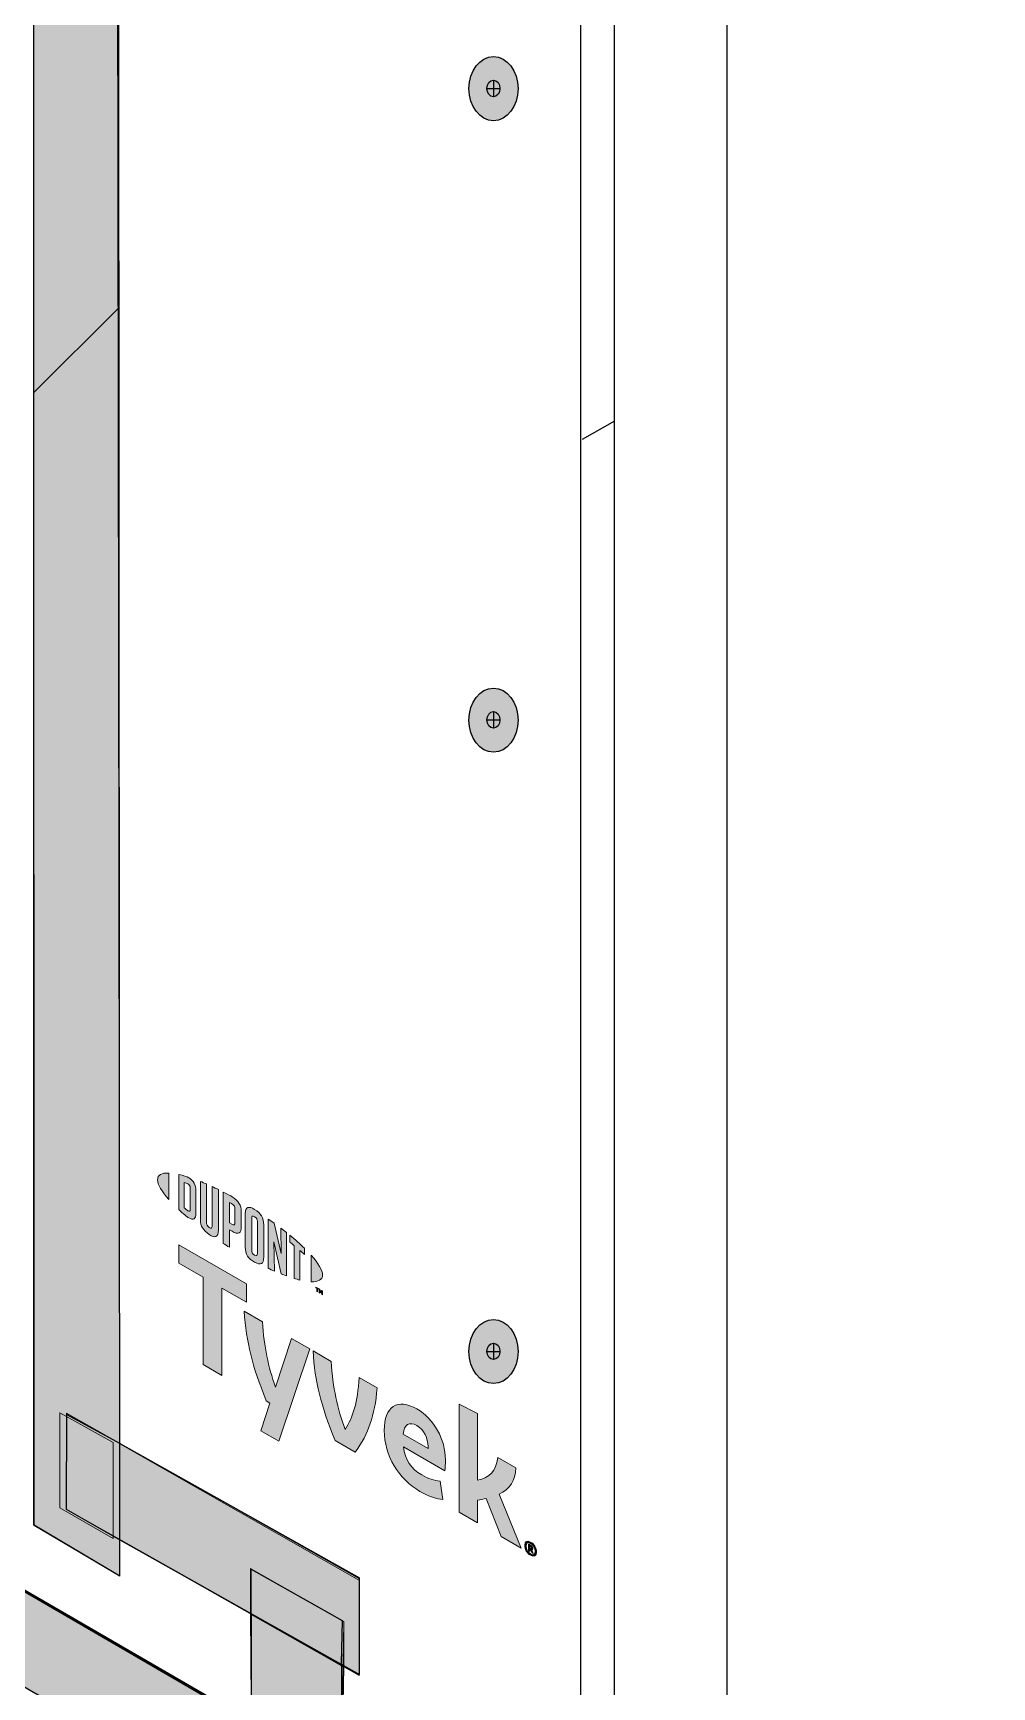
# Model space of a CAD drawing. Header units: inches. Extents: x -20.7 to 75.7, y -15.1 to 19.1.
# Drawn here: x 64.832 to 66.818, y 5.585 to 9.011 of the extents above; entities that cross this region are included whole.
import ezdxf

# ---------------------------------------------------------------- set-up
doc = ezdxf.new("R2010")
doc.units = ezdxf.units.IN
doc.header["$MEASUREMENT"] = 0
for name, color, linetype, lineweight in [('.ATI-DETAIL', 7, 'Continuous', 0), ('.ATI-HATCH', 7, 'Continuous', 0), ('G-ANNO-TTLB', 7, 'Continuous', 0), ('LOGOS', 7, 'Continuous', 0), ('TYVEK', 7, 'Continuous', 0)]:
    doc.layers.add(name, color=color, linetype=linetype, lineweight=lineweight)
pattern_1 = [(45, (0, 0), (-7.071, 7.071), [])]

# ---------------------------------------------------------------- blocks, each defined once
blk = doc.blocks.new('Block_284')
at = {"layer": 'TYVEK', "color": 33, "lineweight": 25, "true_color": 0xcc9966}
for points in [[(63.9261, 7.2328)], [(64.8395, 6.7187)]]:
    blk.add_lwpolyline(points, dxfattribs=at)
blk = doc.blocks.new('Block_286')
at = {"layer": 'TYVEK', "color": 33, "lineweight": 25, "true_color": 0xcc9966}
for points in [[(63.9211, 7.2541)], [(64.8345, 6.74)]]:
    blk.add_lwpolyline(points, dxfattribs=at)
blk = doc.blocks.new('Block_288')
at = {"layer": 'TYVEK', "color": 33, "lineweight": 25, "true_color": 0xcc9966}
for points in [[(63.9231, 7.2328)], [(64.8365, 6.7187)]]:
    blk.add_lwpolyline(points, dxfattribs=at)
blk = doc.blocks.new('Block_292')
at = {"layer": 'TYVEK', "color": 33, "lineweight": 25, "true_color": 0xcc9966}
for points in [[(63.9261, 7.2328)], [(64.8395, 6.7187)]]:
    blk.add_lwpolyline(points, dxfattribs=at)
blk = doc.blocks.new('Block_294')
at = {"layer": 'TYVEK', "color": 33, "lineweight": 25, "true_color": 0xcc9966}
for points in [[(63.9211, 7.2541)], [(64.8345, 6.74)]]:
    blk.add_lwpolyline(points, dxfattribs=at)
blk = doc.blocks.new('Block_305')
at = {"layer": 'TYVEK', "color": 18, "lineweight": 25, "true_color": 0x000000}
for points in [[(62.2529, 7.8791)], [(65.9872, 5.7172)]]:
    blk.add_lwpolyline(points, dxfattribs=at)
blk = doc.blocks.new('Block_308')
at = {"layer": 'TYVEK', "true_color": 0x003b71, "transparency": 33554687}
h = blk.add_hatch(color=156, dxfattribs=at)
h.dxf.hatch_style = 2
edge = h.paths.add_edge_path()
edge.add_ellipse((65.7856, 8.8954), major_axis=(0, 0.0664), ratio=0.766948, start_angle=0, end_angle=360)
at = {"layer": 'TYVEK', "color": 252, "lineweight": 25, "true_color": 0x838484}
for p, q in [((65.7856, 8.9129), (65.7856, 8.8787)), ((65.7721, 8.8958), (65.7991, 8.8958))]:
    blk.add_line(p, q, dxfattribs=at)
at = {"layer": 'TYVEK', "color": 18, "lineweight": 25, "true_color": 0x000000}
blk.add_ellipse((65.7856, 8.8954), major_axis=(0, 0.0664), ratio=0.766948, dxfattribs=at)
at = {"layer": 'TYVEK', "color": 252, "lineweight": 25, "true_color": 0x838484}
blk.add_ellipse((65.7856, 8.8958), major_axis=(0, 0.0171), ratio=0.788846, dxfattribs=at)
blk = doc.blocks.new('Block_310')
at = {"layer": 'TYVEK', "true_color": 0x003b71, "transparency": 33554687}
h = blk.add_hatch(color=156, dxfattribs=at)
h.dxf.hatch_style = 2
edge = h.paths.add_edge_path()
edge.add_ellipse((65.7856, 7.5876), major_axis=(0, 0.0664), ratio=0.766948, start_angle=0, end_angle=360)
at = {"layer": 'TYVEK', "color": 252, "lineweight": 25, "true_color": 0x838484}
for p, q in [((65.7856, 7.6052), (65.7856, 7.5709)), ((65.7721, 7.5881), (65.7991, 7.5881))]:
    blk.add_line(p, q, dxfattribs=at)
at = {"layer": 'TYVEK', "color": 18, "lineweight": 25, "true_color": 0x000000}
blk.add_ellipse((65.7856, 7.5876), major_axis=(0, 0.0664), ratio=0.766948, dxfattribs=at)
at = {"layer": 'TYVEK', "color": 252, "lineweight": 25, "true_color": 0x838484}
blk.add_ellipse((65.7856, 7.5881), major_axis=(0, 0.0171), ratio=0.788846, dxfattribs=at)
blk = doc.blocks.new('Block_311')
at = {"layer": 'TYVEK', "true_color": 0x003b71, "transparency": 33554687}
h = blk.add_hatch(color=156, dxfattribs=at)
h.dxf.hatch_style = 2
edge = h.paths.add_edge_path()
edge.add_ellipse((65.7856, 6.2799), major_axis=(0, 0.0664), ratio=0.766948, start_angle=0, end_angle=360)
at = {"layer": 'TYVEK', "color": 252, "lineweight": 25, "true_color": 0x838484}
for p, q in [((65.7721, 6.2803), (65.7991, 6.2803)), ((65.7856, 6.2975), (65.7856, 6.2632))]:
    blk.add_line(p, q, dxfattribs=at)
at = {"layer": 'TYVEK', "color": 18, "lineweight": 25, "true_color": 0x000000}
blk.add_ellipse((65.7856, 6.2799), major_axis=(0, 0.0664), ratio=0.766948, dxfattribs=at)
at = {"layer": 'TYVEK', "color": 252, "lineweight": 25, "true_color": 0x838484}
blk.add_ellipse((65.7856, 6.2803), major_axis=(0, 0.0171), ratio=0.788846, dxfattribs=at)
blk = doc.blocks.new('Block_482')
at = {"layer": 'LOGOS', "true_color": 0x838484, "transparency": 33554687}
h = blk.add_hatch(color=252, dxfattribs=at)
h.dxf.hatch_style = 2
edge = h.paths.add_edge_path()
edge.add_spline(control_points=[(65.0899, 6.6358), (65.0899, 6.6258), (65.0984, 6.6115), (65.1132, 6.5949), (65.1132, 6.5949), (65.1132, 6.6497), (65.1132, 6.6497), (65.0984, 6.6502), (65.0899, 6.6458), (65.0899, 6.6358)], knot_values=[0, 0, 0, 0, 1, 1, 1, 2, 2, 2, 3, 3, 3, 3], degree=3, periodic=0)
h = blk.add_hatch(color=252, dxfattribs=at)
h.dxf.hatch_style = 2
edge = h.paths.add_edge_path()
edge.add_spline(control_points=[(65.1577, 6.5743), (65.1577, 6.5701), (65.1555, 6.57), (65.1529, 6.5715), (65.1508, 6.5727), (65.1477, 6.5754), (65.1451, 6.5777), (65.1451, 6.5777), (65.1451, 6.63), (65.1451, 6.63), (65.1477, 6.6293), (65.1508, 6.6283), (65.1529, 6.6271), (65.1555, 6.6256), (65.1577, 6.623), (65.1577, 6.6188), (65.1577, 6.6188), (65.1577, 6.5743), (65.1577, 6.5743)], knot_values=[0, 0, 0, 0, 1, 1, 1, 2, 2, 2, 3, 3, 3, 4, 4, 4, 5, 5, 5, 6, 6, 6, 6], degree=3, periodic=0)
edge = h.paths.add_edge_path()
edge.add_spline(control_points=[(65.1546, 6.6398), (65.1505, 6.6422), (65.1445, 6.6443), (65.1337, 6.6467), (65.1337, 6.6467), (65.1337, 6.5741), (65.1337, 6.5741), (65.1432, 6.5653), (65.1505, 6.5592), (65.1546, 6.5568), (65.1641, 6.5513), (65.1695, 6.5549), (65.1695, 6.5656), (65.1695, 6.5656), (65.1695, 6.6138), (65.1695, 6.6138), (65.1695, 6.6245), (65.1641, 6.6343), (65.1546, 6.6398)], knot_values=[0, 0, 0, 0, 1, 1, 1, 2, 2, 2, 3, 3, 3, 4, 4, 4, 5, 5, 5, 6, 6, 6, 6], degree=3, periodic=0)
h = blk.add_hatch(color=252, dxfattribs=at)
h.dxf.hatch_style = 2
edge = h.paths.add_edge_path()
edge.add_spline(control_points=[(65.2028, 6.5398), (65.2028, 6.5356), (65.2015, 6.5337), (65.1969, 6.5369), (65.1924, 6.5402), (65.1912, 6.543), (65.1912, 6.548), (65.1912, 6.548), (65.1912, 6.627), (65.1912, 6.627), (65.1882, 6.6283), (65.1816, 6.6311), (65.1787, 6.6323), (65.1787, 6.6323), (65.1787, 6.5524), (65.1787, 6.5524), (65.1787, 6.5397), (65.1841, 6.5316), (65.1969, 6.5225), (65.2086, 6.5142), (65.2158, 6.5169), (65.2158, 6.531), (65.2158, 6.531), (65.2158, 6.6154), (65.2158, 6.6154), (65.2133, 6.6167), (65.2053, 6.6205), (65.2028, 6.6217), (65.2028, 6.6217), (65.2028, 6.5398), (65.2028, 6.5398)], knot_values=[0, 0, 0, 0, 1, 1, 1, 2, 2, 2, 3, 3, 3, 4, 4, 4, 5, 5, 5, 6, 6, 6, 7, 7, 7, 8, 8, 8, 9, 9, 9, 10, 10, 10, 10], degree=3, periodic=0)
h = blk.add_hatch(color=252, dxfattribs=at)
h.dxf.hatch_style = 2
edge = h.paths.add_edge_path()
edge.add_spline(control_points=[(65.2502, 6.5471), (65.2502, 6.5425), (65.2488, 6.541), (65.2436, 6.544), (65.2436, 6.544), (65.239, 6.5467), (65.239, 6.5467), (65.239, 6.5467), (65.239, 6.5886), (65.239, 6.5886), (65.241, 6.5876), (65.2421, 6.587), (65.2433, 6.5863), (65.2491, 6.5829), (65.2502, 6.5798), (65.2502, 6.5751), (65.2502, 6.5751), (65.2502, 6.5471), (65.2502, 6.5471)], knot_values=[0, 0, 0, 0, 1, 1, 1, 2, 2, 2, 3, 3, 3, 4, 4, 4, 5, 5, 5, 6, 6, 6, 6], degree=3, periodic=0)
edge = h.paths.add_edge_path()
edge.add_spline(control_points=[(65.2441, 6.6006), (65.2418, 6.602), (65.2336, 6.6064), (65.226, 6.6103), (65.226, 6.6103), (65.226, 6.504), (65.226, 6.504), (65.2285, 6.5023), (65.2353, 6.498), (65.239, 6.4958), (65.239, 6.4958), (65.239, 6.5319), (65.239, 6.5319), (65.239, 6.5319), (65.2441, 6.529), (65.2441, 6.529), (65.2577, 6.5211), (65.2634, 6.5249), (65.2634, 6.5384), (65.2634, 6.5384), (65.2634, 6.5697), (65.2634, 6.5697), (65.2634, 6.5829), (65.257, 6.5932), (65.2441, 6.6006)], knot_values=[0, 0, 0, 0, 1, 1, 1, 2, 2, 2, 3, 3, 3, 4, 4, 4, 5, 5, 5, 6, 6, 6, 7, 7, 7, 8, 8, 8, 8], degree=3, periodic=0)
h = blk.add_hatch(color=252, dxfattribs=at)
h.dxf.hatch_style = 2
edge = h.paths.add_edge_path()
edge.add_spline(control_points=[(65.2968, 6.4831), (65.2968, 6.4789), (65.2956, 6.4774), (65.2909, 6.4799), (65.2862, 6.4825), (65.2849, 6.4856), (65.2849, 6.4899), (65.2849, 6.4899), (65.2849, 6.5562), (65.2849, 6.5562), (65.2849, 6.5606), (65.2862, 6.5622), (65.2909, 6.5593), (65.2956, 6.5565), (65.2968, 6.5536), (65.2968, 6.5494), (65.2968, 6.5494), (65.2968, 6.4831), (65.2968, 6.4831)], knot_values=[0, 0, 0, 0, 1, 1, 1, 2, 2, 2, 3, 3, 3, 4, 4, 4, 5, 5, 5, 6, 6, 6, 6], degree=3, periodic=0)
edge = h.paths.add_edge_path()
edge.add_spline(control_points=[(65.2909, 6.5742), (65.2789, 6.5818), (65.2717, 6.5799), (65.2717, 6.5659), (65.2717, 6.5659), (65.2717, 6.4963), (65.2717, 6.4963), (65.2717, 6.4816), (65.2782, 6.4717), (65.2909, 6.465), (65.3034, 6.4584), (65.3099, 6.4601), (65.3099, 6.4758), (65.3099, 6.4758), (65.3099, 6.5422), (65.3099, 6.5422), (65.3099, 6.5572), (65.3041, 6.5659), (65.2909, 6.5742)], knot_values=[0, 0, 0, 0, 1, 1, 1, 2, 2, 2, 3, 3, 3, 4, 4, 4, 5, 5, 5, 6, 6, 6, 6], degree=3, periodic=0)
h = blk.add_hatch(color=252, dxfattribs=at)
h.dxf.hatch_style = 2
edge = h.paths.add_edge_path()
edge.add_spline(control_points=[(65.3461, 6.4831), (65.3461, 6.4831), (65.3316, 6.5455), (65.3316, 6.5455), (65.3277, 6.5484), (65.323, 6.5517), (65.3193, 6.5542), (65.3193, 6.5542), (65.3193, 6.4522), (65.3193, 6.4522), (65.3219, 6.451), (65.3284, 6.4481), (65.3318, 6.4466), (65.3318, 6.4466), (65.3308, 6.5073), (65.3308, 6.5073), (65.3308, 6.5073), (65.3461, 6.4407), (65.3461, 6.4407), (65.3494, 6.4395), (65.3541, 6.4377), (65.3572, 6.4365), (65.3572, 6.4365), (65.3572, 6.5262), (65.3572, 6.5262), (65.354, 6.5288), (65.3481, 6.5333), (65.3452, 6.5355), (65.3452, 6.5355), (65.3461, 6.4831), (65.3461, 6.4831)], knot_values=[0, 0, 0, 0, 1, 1, 1, 2, 2, 2, 3, 3, 3, 4, 4, 4, 5, 5, 5, 6, 6, 6, 7, 7, 7, 8, 8, 8, 9, 9, 9, 10, 10, 10, 10], degree=3, periodic=0)
h = blk.add_hatch(color=252, dxfattribs=at)
h.dxf.hatch_style = 2
edge = h.paths.add_edge_path()
edge.add_spline(control_points=[(65.3637, 6.5068), (65.3669, 6.5042), (65.3701, 6.5017), (65.3732, 6.4991), (65.3732, 6.4991), (65.3732, 6.4313), (65.3732, 6.4313), (65.376, 6.4304), (65.3813, 6.4289), (65.3848, 6.4281), (65.3848, 6.4281), (65.3848, 6.4892), (65.3848, 6.4892), (65.3882, 6.4862), (65.3914, 6.4834), (65.3943, 6.4807), (65.3943, 6.4807), (65.3943, 6.4938), (65.3943, 6.4938), (65.3851, 6.5028), (65.3752, 6.5115), (65.3637, 6.521), (65.3637, 6.521), (65.3637, 6.5068), (65.3637, 6.5068)], knot_values=[0, 0, 0, 0, 1, 1, 1, 2, 2, 2, 3, 3, 3, 4, 4, 4, 5, 5, 5, 6, 6, 6, 7, 7, 7, 8, 8, 8, 8], degree=3, periodic=0)
h = blk.add_hatch(color=252, dxfattribs=at)
h.dxf.hatch_style = 2
edge = h.paths.add_edge_path()
edge.add_spline(control_points=[(65.4317, 6.4385), (65.4317, 6.4285), (65.4231, 6.424), (65.4083, 6.4245), (65.4083, 6.4245), (65.4083, 6.4793), (65.4083, 6.4793), (65.4231, 6.4627), (65.4317, 6.4485), (65.4317, 6.4385)], knot_values=[0, 0, 0, 0, 1, 1, 1, 2, 2, 2, 3, 3, 3, 3], degree=3, periodic=0)
h = blk.add_hatch(color=252, dxfattribs=at)
h.dxf.hatch_style = 2
edge = h.paths.add_edge_path()
edge.add_spline(control_points=[(65.4247, 6.4096), (65.4247, 6.4096), (65.4261, 6.4088), (65.4261, 6.4088), (65.4261, 6.4088), (65.4282, 6.4038), (65.4282, 6.4038), (65.4282, 6.4038), (65.4303, 6.4064), (65.4303, 6.4064), (65.4303, 6.4064), (65.4317, 6.4056), (65.4317, 6.4056), (65.4317, 6.4056), (65.4317, 6.3977), (65.4317, 6.3977), (65.4317, 6.3977), (65.4304, 6.3984), (65.4304, 6.3984), (65.4304, 6.3984), (65.4304, 6.404), (65.4304, 6.404), (65.4304, 6.404), (65.4283, 6.4015), (65.4283, 6.4015), (65.4283, 6.4015), (65.4281, 6.4016), (65.4281, 6.4016), (65.4281, 6.4016), (65.426, 6.4066), (65.426, 6.4066), (65.426, 6.4066), (65.426, 6.4009), (65.426, 6.4009), (65.426, 6.4009), (65.4247, 6.4017), (65.4247, 6.4017), (65.4247, 6.4017), (65.4247, 6.4096), (65.4247, 6.4096)], knot_values=[0, 0, 0, 0, 1, 1, 1, 2, 2, 2, 3, 3, 3, 4, 4, 4, 5, 5, 5, 6, 6, 6, 7, 7, 7, 8, 8, 8, 9, 9, 9, 10, 10, 10, 11, 11, 11, 12, 12, 12, 13, 13, 13, 13], degree=3, periodic=0)
edge = h.paths.add_edge_path()
edge.add_spline(control_points=[(65.4198, 6.411), (65.4198, 6.411), (65.4177, 6.4122), (65.4177, 6.4122), (65.4177, 6.4122), (65.4177, 6.4136), (65.4177, 6.4136), (65.4177, 6.4136), (65.4232, 6.4104), (65.4232, 6.4104), (65.4232, 6.4104), (65.4232, 6.409), (65.4232, 6.409), (65.4232, 6.409), (65.4211, 6.4103), (65.4211, 6.4103), (65.4211, 6.4103), (65.4211, 6.4038), (65.4211, 6.4038), (65.4211, 6.4038), (65.4198, 6.4045), (65.4198, 6.4045), (65.4198, 6.4045), (65.4198, 6.411), (65.4198, 6.411)], knot_values=[0, 0, 0, 0, 1, 1, 1, 2, 2, 2, 3, 3, 3, 4, 4, 4, 5, 5, 5, 6, 6, 6, 7, 7, 7, 8, 8, 8, 8], degree=3, periodic=0)
at = {"layer": 'LOGOS'}
for points, knots in [([(65.0899, 6.6358), (65.0899, 6.6258), (65.0984, 6.6115), (65.1132, 6.5949), (65.1132, 6.5949), (65.1132, 6.6497), (65.1132, 6.6497), (65.0984, 6.6502), (65.0899, 6.6458), (65.0899, 6.6358)], [0, 0, 0, 0, 1, 1, 1, 2, 2, 2, 3, 3, 3, 3]), ([(65.1546, 6.6398), (65.1505, 6.6422), (65.1445, 6.6443), (65.1337, 6.6467), (65.1337, 6.6467), (65.1337, 6.5741), (65.1337, 6.5741), (65.1432, 6.5653), (65.1505, 6.5592), (65.1546, 6.5568), (65.1641, 6.5513), (65.1695, 6.5549), (65.1695, 6.5656), (65.1695, 6.5656), (65.1695, 6.6138), (65.1695, 6.6138), (65.1695, 6.6245), (65.1641, 6.6343), (65.1546, 6.6398)], [0, 0, 0, 0, 1, 1, 1, 2, 2, 2, 3, 3, 3, 4, 4, 4, 5, 5, 5, 6, 6, 6, 6]), ([(65.1577, 6.5743), (65.1577, 6.5701), (65.1555, 6.57), (65.1529, 6.5715), (65.1508, 6.5727), (65.1477, 6.5754), (65.1451, 6.5777), (65.1451, 6.5777), (65.1451, 6.63), (65.1451, 6.63), (65.1477, 6.6293), (65.1508, 6.6283), (65.1529, 6.6271), (65.1555, 6.6256), (65.1577, 6.623), (65.1577, 6.6188), (65.1577, 6.6188), (65.1577, 6.5743), (65.1577, 6.5743)], [0, 0, 0, 0, 1, 1, 1, 2, 2, 2, 3, 3, 3, 4, 4, 4, 5, 5, 5, 6, 6, 6, 6]), ([(65.2028, 6.5398), (65.2028, 6.5356), (65.2015, 6.5337), (65.1969, 6.5369), (65.1924, 6.5402), (65.1912, 6.543), (65.1912, 6.548), (65.1912, 6.548), (65.1912, 6.627), (65.1912, 6.627), (65.1882, 6.6283), (65.1816, 6.6311), (65.1787, 6.6323), (65.1787, 6.6323), (65.1787, 6.5524), (65.1787, 6.5524), (65.1787, 6.5397), (65.1841, 6.5316), (65.1969, 6.5225), (65.2086, 6.5142), (65.2158, 6.5169), (65.2158, 6.531), (65.2158, 6.531), (65.2158, 6.6154), (65.2158, 6.6154), (65.2133, 6.6167), (65.2053, 6.6205), (65.2028, 6.6217), (65.2028, 6.6217), (65.2028, 6.5398), (65.2028, 6.5398)], [0, 0, 0, 0, 1, 1, 1, 2, 2, 2, 3, 3, 3, 4, 4, 4, 5, 5, 5, 6, 6, 6, 7, 7, 7, 8, 8, 8, 9, 9, 9, 10, 10, 10, 10]), ([(65.2441, 6.6006), (65.2418, 6.602), (65.2336, 6.6064), (65.226, 6.6103), (65.226, 6.6103), (65.226, 6.504), (65.226, 6.504), (65.2285, 6.5023), (65.2353, 6.498), (65.239, 6.4958), (65.239, 6.4958), (65.239, 6.5319), (65.239, 6.5319), (65.239, 6.5319), (65.2441, 6.529), (65.2441, 6.529), (65.2577, 6.5211), (65.2634, 6.5249), (65.2634, 6.5384), (65.2634, 6.5384), (65.2634, 6.5697), (65.2634, 6.5697), (65.2634, 6.5829), (65.257, 6.5932), (65.2441, 6.6006)], [0, 0, 0, 0, 1, 1, 1, 2, 2, 2, 3, 3, 3, 4, 4, 4, 5, 5, 5, 6, 6, 6, 7, 7, 7, 8, 8, 8, 8]), ([(65.2502, 6.5471), (65.2502, 6.5425), (65.2488, 6.541), (65.2436, 6.544), (65.2436, 6.544), (65.239, 6.5467), (65.239, 6.5467), (65.239, 6.5467), (65.239, 6.5886), (65.239, 6.5886), (65.241, 6.5876), (65.2421, 6.587), (65.2433, 6.5863), (65.2491, 6.5829), (65.2502, 6.5798), (65.2502, 6.5751), (65.2502, 6.5751), (65.2502, 6.5471), (65.2502, 6.5471)], [0, 0, 0, 0, 1, 1, 1, 2, 2, 2, 3, 3, 3, 4, 4, 4, 5, 5, 5, 6, 6, 6, 6]), ([(65.2909, 6.5742), (65.2789, 6.5818), (65.2717, 6.5799), (65.2717, 6.5659), (65.2717, 6.5659), (65.2717, 6.4963), (65.2717, 6.4963), (65.2717, 6.4816), (65.2782, 6.4717), (65.2909, 6.465), (65.3034, 6.4584), (65.3099, 6.4601), (65.3099, 6.4758), (65.3099, 6.4758), (65.3099, 6.5422), (65.3099, 6.5422), (65.3099, 6.5572), (65.3041, 6.5659), (65.2909, 6.5742)], [0, 0, 0, 0, 1, 1, 1, 2, 2, 2, 3, 3, 3, 4, 4, 4, 5, 5, 5, 6, 6, 6, 6]), ([(65.2968, 6.4831), (65.2968, 6.4789), (65.2956, 6.4774), (65.2909, 6.4799), (65.2862, 6.4825), (65.2849, 6.4856), (65.2849, 6.4899), (65.2849, 6.4899), (65.2849, 6.5562), (65.2849, 6.5562), (65.2849, 6.5606), (65.2862, 6.5622), (65.2909, 6.5593), (65.2956, 6.5565), (65.2968, 6.5536), (65.2968, 6.5494), (65.2968, 6.5494), (65.2968, 6.4831), (65.2968, 6.4831)], [0, 0, 0, 0, 1, 1, 1, 2, 2, 2, 3, 3, 3, 4, 4, 4, 5, 5, 5, 6, 6, 6, 6]), ([(65.3461, 6.4831), (65.3461, 6.4831), (65.3316, 6.5455), (65.3316, 6.5455), (65.3277, 6.5484), (65.323, 6.5517), (65.3193, 6.5542), (65.3193, 6.5542), (65.3193, 6.4522), (65.3193, 6.4522), (65.3219, 6.451), (65.3284, 6.4481), (65.3318, 6.4466), (65.3318, 6.4466), (65.3308, 6.5073), (65.3308, 6.5073), (65.3308, 6.5073), (65.3461, 6.4407), (65.3461, 6.4407), (65.3494, 6.4395), (65.3541, 6.4377), (65.3572, 6.4365), (65.3572, 6.4365), (65.3572, 6.5262), (65.3572, 6.5262), (65.354, 6.5288), (65.3481, 6.5333), (65.3452, 6.5355), (65.3452, 6.5355), (65.3461, 6.4831), (65.3461, 6.4831)], [0, 0, 0, 0, 1, 1, 1, 2, 2, 2, 3, 3, 3, 4, 4, 4, 5, 5, 5, 6, 6, 6, 7, 7, 7, 8, 8, 8, 9, 9, 9, 10, 10, 10, 10]), ([(65.3637, 6.5068), (65.3669, 6.5042), (65.3701, 6.5017), (65.3732, 6.4991), (65.3732, 6.4991), (65.3732, 6.4313), (65.3732, 6.4313), (65.376, 6.4304), (65.3813, 6.4289), (65.3848, 6.4281), (65.3848, 6.4281), (65.3848, 6.4892), (65.3848, 6.4892), (65.3882, 6.4862), (65.3914, 6.4834), (65.3943, 6.4807), (65.3943, 6.4807), (65.3943, 6.4938), (65.3943, 6.4938), (65.3851, 6.5028), (65.3752, 6.5115), (65.3637, 6.521), (65.3637, 6.521), (65.3637, 6.5068), (65.3637, 6.5068)], [0, 0, 0, 0, 1, 1, 1, 2, 2, 2, 3, 3, 3, 4, 4, 4, 5, 5, 5, 6, 6, 6, 7, 7, 7, 8, 8, 8, 8]), ([(65.4317, 6.4385), (65.4317, 6.4285), (65.4231, 6.424), (65.4083, 6.4245), (65.4083, 6.4245), (65.4083, 6.4793), (65.4083, 6.4793), (65.4231, 6.4627), (65.4317, 6.4485), (65.4317, 6.4385)], [0, 0, 0, 0, 1, 1, 1, 2, 2, 2, 3, 3, 3, 3]), ([(65.4198, 6.411), (65.4198, 6.411), (65.4177, 6.4122), (65.4177, 6.4122), (65.4177, 6.4122), (65.4177, 6.4136), (65.4177, 6.4136), (65.4177, 6.4136), (65.4232, 6.4104), (65.4232, 6.4104), (65.4232, 6.4104), (65.4232, 6.409), (65.4232, 6.409), (65.4232, 6.409), (65.4211, 6.4103), (65.4211, 6.4103), (65.4211, 6.4103), (65.4211, 6.4038), (65.4211, 6.4038), (65.4211, 6.4038), (65.4198, 6.4045), (65.4198, 6.4045), (65.4198, 6.4045), (65.4198, 6.411), (65.4198, 6.411)], [0, 0, 0, 0, 1, 1, 1, 2, 2, 2, 3, 3, 3, 4, 4, 4, 5, 5, 5, 6, 6, 6, 7, 7, 7, 8, 8, 8, 8]), ([(65.4247, 6.4096), (65.4247, 6.4096), (65.4261, 6.4088), (65.4261, 6.4088), (65.4261, 6.4088), (65.4282, 6.4038), (65.4282, 6.4038), (65.4282, 6.4038), (65.4303, 6.4064), (65.4303, 6.4064), (65.4303, 6.4064), (65.4317, 6.4056), (65.4317, 6.4056), (65.4317, 6.4056), (65.4317, 6.3977), (65.4317, 6.3977), (65.4317, 6.3977), (65.4304, 6.3984), (65.4304, 6.3984), (65.4304, 6.3984), (65.4304, 6.404), (65.4304, 6.404), (65.4304, 6.404), (65.4283, 6.4015), (65.4283, 6.4015), (65.4283, 6.4015), (65.4281, 6.4016), (65.4281, 6.4016), (65.4281, 6.4016), (65.426, 6.4066), (65.426, 6.4066), (65.426, 6.4066), (65.426, 6.4009), (65.426, 6.4009), (65.426, 6.4009), (65.4247, 6.4017), (65.4247, 6.4017), (65.4247, 6.4017), (65.4247, 6.4096), (65.4247, 6.4096)], [0, 0, 0, 0, 1, 1, 1, 2, 2, 2, 3, 3, 3, 4, 4, 4, 5, 5, 5, 6, 6, 6, 7, 7, 7, 8, 8, 8, 9, 9, 9, 10, 10, 10, 11, 11, 11, 12, 12, 12, 13, 13, 13, 13])]:
    blk.add_open_spline(points, degree=3, knots=knots, dxfattribs=at)
blk = doc.blocks.new('Block_486')
at = {"layer": 'LOGOS', "true_color": 0x838484, "transparency": 33554687}
h = blk.add_hatch(color=252, dxfattribs=at)
h.dxf.hatch_style = 2
h.paths.add_polyline_path([(65.274, 6.4201), (65.1337, 6.5011), (65.1337, 6.463), (65.1844, 6.4337), (65.1844, 6.2532), (65.2233, 6.2307), (65.2233, 6.4112), (65.274, 6.382)])
h = blk.add_hatch(color=252, dxfattribs=at)
h.dxf.hatch_style = 2
edge = h.paths.add_edge_path()
edge.add_spline(control_points=[(65.5072, 6.2264), (65.5048, 6.1744), (65.4944, 6.1442), (65.4783, 6.1182), (65.4628, 6.1624), (65.4527, 6.2045), (65.4497, 6.2596), (65.4497, 6.2596), (65.4119, 6.2815), (65.4119, 6.2815), (65.4159, 6.2163), (65.4282, 6.169), (65.4576, 6.0955), (65.4576, 6.0955), (65.4993, 6.0714), (65.4993, 6.0714), (65.5276, 6.1116), (65.5393, 6.1451), (65.5448, 6.2047), (65.5448, 6.2047), (65.5072, 6.2264), (65.5072, 6.2264)], knot_values=[0, 0, 0, 0, 1, 1, 1, 2, 2, 2, 3, 3, 3, 4, 4, 4, 5, 5, 5, 6, 6, 6, 7, 7, 7, 7], degree=3, periodic=0)
h = blk.add_hatch(color=252, dxfattribs=at)
h.dxf.hatch_style = 2
edge = h.paths.add_edge_path()
edge.add_spline(control_points=[(65.5984, 6.1091), (65.5984, 6.1091), (65.6502, 6.0792), (65.6502, 6.0792), (65.6502, 6.0792), (65.6502, 6.083), (65.6502, 6.083), (65.6502, 6.1005), (65.642, 6.118), (65.6271, 6.1266), (65.6113, 6.1357), (65.6009, 6.1289), (65.5984, 6.1091)], knot_values=[0, 0, 0, 0, 1, 1, 1, 2, 2, 2, 3, 3, 3, 4, 4, 4, 4], degree=3, periodic=0)
edge = h.paths.add_edge_path()
edge.add_spline(control_points=[(65.681, 5.9734), (65.669, 5.9741), (65.6513, 5.9799), (65.6333, 5.9903), (65.5895, 6.0156), (65.5595, 6.0648), (65.5595, 6.1166), (65.5595, 6.1663), (65.587, 6.1841), (65.6271, 6.161), (65.6627, 6.1404), (65.6862, 6.0978), (65.6862, 6.056), (65.6862, 6.0466), (65.6856, 6.0388), (65.6851, 6.0329), (65.6851, 6.0329), (65.599, 6.0826), (65.599, 6.0826), (65.6025, 6.0555), (65.6153, 6.0369), (65.6371, 6.0243), (65.6505, 6.0166), (65.6633, 6.0126), (65.675, 6.0115), (65.675, 6.0115), (65.681, 5.9734), (65.681, 5.9734)], knot_values=[0, 0, 0, 0, 1, 1, 1, 2, 2, 2, 3, 3, 3, 4, 4, 4, 5, 5, 5, 6, 6, 6, 7, 7, 7, 8, 8, 8, 9, 9, 9, 9], degree=3, periodic=0)
h = blk.add_hatch(color=252, dxfattribs=at)
h.dxf.hatch_style = 2
edge = h.paths.add_edge_path()
edge.add_spline(control_points=[(65.7976, 5.9844), (65.7976, 5.9844), (65.8428, 5.8731), (65.8428, 5.8731), (65.8428, 5.8731), (65.8019, 5.8967), (65.8019, 5.8967), (65.8019, 5.8967), (65.7706, 5.9757), (65.7706, 5.9757), (65.7649, 5.9743), (65.7589, 5.9731), (65.7524, 5.9721), (65.7524, 5.9721), (65.7524, 5.9253), (65.7524, 5.9253), (65.7524, 5.9253), (65.7148, 5.947), (65.7148, 5.947), (65.7148, 5.947), (65.7148, 6.1709), (65.7148, 6.1709), (65.7148, 6.1709), (65.7524, 6.1514), (65.7524, 6.1514), (65.7524, 6.1514), (65.7524, 6.0137), (65.7524, 6.0137), (65.778, 6.0179), (65.7905, 6.0326), (65.7949, 6.0603), (65.7949, 6.0603), (65.8322, 6.0388), (65.8322, 6.0388), (65.8314, 6.0124), (65.8194, 5.9953), (65.7976, 5.9844)], knot_values=[0, 0, 0, 0, 1, 1, 1, 2, 2, 2, 3, 3, 3, 4, 4, 4, 5, 5, 5, 6, 6, 6, 7, 7, 7, 8, 8, 8, 9, 9, 9, 10, 10, 10, 11, 11, 11, 12, 12, 12, 12], degree=3, periodic=0)
at = {"layer": 'LOGOS'}
blk.add_lwpolyline([(65.274, 6.4201), (65.1337, 6.5011), (65.1337, 6.463), (65.1844, 6.4337), (65.1844, 6.2532), (65.2233, 6.2307), (65.2233, 6.4112), (65.274, 6.382)], close=True, dxfattribs=at)
for points, knots in [([(65.5072, 6.2264), (65.5048, 6.1744), (65.4944, 6.1442), (65.4783, 6.1182), (65.4628, 6.1624), (65.4527, 6.2045), (65.4497, 6.2596), (65.4497, 6.2596), (65.4119, 6.2815), (65.4119, 6.2815), (65.4159, 6.2163), (65.4282, 6.169), (65.4576, 6.0955), (65.4576, 6.0955), (65.4993, 6.0714), (65.4993, 6.0714), (65.5276, 6.1116), (65.5393, 6.1451), (65.5448, 6.2047), (65.5448, 6.2047), (65.5072, 6.2264), (65.5072, 6.2264)], [0, 0, 0, 0, 1, 1, 1, 2, 2, 2, 3, 3, 3, 4, 4, 4, 5, 5, 5, 6, 6, 6, 7, 7, 7, 7]), ([(65.681, 5.9734), (65.669, 5.9741), (65.6513, 5.9799), (65.6333, 5.9903), (65.5895, 6.0156), (65.5595, 6.0648), (65.5595, 6.1166), (65.5595, 6.1663), (65.587, 6.1841), (65.6271, 6.161), (65.6627, 6.1404), (65.6862, 6.0978), (65.6862, 6.056), (65.6862, 6.0466), (65.6856, 6.0388), (65.6851, 6.0329), (65.6851, 6.0329), (65.599, 6.0826), (65.599, 6.0826), (65.6025, 6.0555), (65.6153, 6.0369), (65.6371, 6.0243), (65.6505, 6.0166), (65.6633, 6.0126), (65.675, 6.0115), (65.675, 6.0115), (65.681, 5.9734), (65.681, 5.9734)], [0, 0, 0, 0, 1, 1, 1, 2, 2, 2, 3, 3, 3, 4, 4, 4, 5, 5, 5, 6, 6, 6, 7, 7, 7, 8, 8, 8, 9, 9, 9, 9]), ([(65.7976, 5.9844), (65.7976, 5.9844), (65.8428, 5.8731), (65.8428, 5.8731), (65.8428, 5.8731), (65.8019, 5.8967), (65.8019, 5.8967), (65.8019, 5.8967), (65.7706, 5.9757), (65.7706, 5.9757), (65.7649, 5.9743), (65.7589, 5.9731), (65.7524, 5.9721), (65.7524, 5.9721), (65.7524, 5.9253), (65.7524, 5.9253), (65.7524, 5.9253), (65.7148, 5.947), (65.7148, 5.947), (65.7148, 5.947), (65.7148, 6.1709), (65.7148, 6.1709), (65.7148, 6.1709), (65.7524, 6.1514), (65.7524, 6.1514), (65.7524, 6.1514), (65.7524, 6.0137), (65.7524, 6.0137), (65.778, 6.0179), (65.7905, 6.0326), (65.7949, 6.0603), (65.7949, 6.0603), (65.8322, 6.0388), (65.8322, 6.0388), (65.8314, 6.0124), (65.8194, 5.9953), (65.7976, 5.9844)], [0, 0, 0, 0, 1, 1, 1, 2, 2, 2, 3, 3, 3, 4, 4, 4, 5, 5, 5, 6, 6, 6, 7, 7, 7, 8, 8, 8, 9, 9, 9, 10, 10, 10, 11, 11, 11, 12, 12, 12, 12]), ([(65.5984, 6.1091), (65.5984, 6.1091), (65.6502, 6.0792), (65.6502, 6.0792), (65.6502, 6.0792), (65.6502, 6.083), (65.6502, 6.083), (65.6502, 6.1005), (65.642, 6.118), (65.6271, 6.1266), (65.6113, 6.1357), (65.6009, 6.1289), (65.5984, 6.1091)], [0, 0, 0, 0, 1, 1, 1, 2, 2, 2, 3, 3, 3, 4, 4, 4, 4])]:
    blk.add_open_spline(points, degree=3, knots=knots, dxfattribs=at)
blk = doc.blocks.new('Block_485')
at = {"layer": 'LOGOS', "true_color": 0x838484, "transparency": 33554687}
h = blk.add_hatch(color=252, dxfattribs=at)
h.dxf.hatch_style = 2
edge = h.paths.add_edge_path()
edge.add_spline(control_points=[(65.3676, 6.307), (65.3676, 6.307), (65.3339, 6.2064), (65.3339, 6.2064), (65.3195, 6.2485), (65.3102, 6.2892), (65.3073, 6.3418), (65.3073, 6.3418), (65.2694, 6.3637), (65.2694, 6.3637), (65.2735, 6.2986), (65.2858, 6.2512), (65.3152, 6.1777), (65.3152, 6.1777), (65.3228, 6.1733), (65.3228, 6.1733), (65.3228, 6.1733), (65.3035, 6.1158), (65.3035, 6.1158), (65.3035, 6.1158), (65.3411, 6.0941), (65.3411, 6.0941), (65.3411, 6.0941), (65.4052, 6.2853), (65.4052, 6.2853), (65.4052, 6.2853), (65.3676, 6.307), (65.3676, 6.307)], knot_values=[0, 0, 0, 0, 1, 1, 1, 2, 2, 2, 3, 3, 3, 4, 4, 4, 5, 5, 5, 6, 6, 6, 7, 7, 7, 8, 8, 8, 9, 9, 9, 9], degree=3, periodic=0)
at = {"layer": 'LOGOS'}
blk.add_open_spline([(65.3676, 6.307), (65.3676, 6.307), (65.3339, 6.2064), (65.3339, 6.2064), (65.3195, 6.2485), (65.3102, 6.2892), (65.3073, 6.3418), (65.3073, 6.3418), (65.2694, 6.3637), (65.2694, 6.3637), (65.2735, 6.2986), (65.2858, 6.2512), (65.3152, 6.1777), (65.3152, 6.1777), (65.3228, 6.1733), (65.3228, 6.1733), (65.3228, 6.1733), (65.3035, 6.1158), (65.3035, 6.1158), (65.3035, 6.1158), (65.3411, 6.0941), (65.3411, 6.0941), (65.3411, 6.0941), (65.4052, 6.2853), (65.4052, 6.2853), (65.4052, 6.2853), (65.3676, 6.307), (65.3676, 6.307)], degree=3, knots=[0, 0, 0, 0, 1, 1, 1, 2, 2, 2, 3, 3, 3, 4, 4, 4, 5, 5, 5, 6, 6, 6, 7, 7, 7, 8, 8, 8, 9, 9, 9, 9], dxfattribs=at)
blk.add_blockref('Block_486', (0, 0), dxfattribs=at)
blk = doc.blocks.new('Block_487')
at = {"layer": 'LOGOS', "true_color": 0x838484, "transparency": 33554687}
h = blk.add_hatch(color=252, dxfattribs=at)
h.dxf.hatch_style = 2
edge = h.paths.add_edge_path()
edge.add_spline(control_points=[(65.8608, 5.8774), (65.8608, 5.8774), (65.8608, 5.8733), (65.8608, 5.8733), (65.8608, 5.8733), (65.8624, 5.8724), (65.8624, 5.8724), (65.8639, 5.8715), (65.8647, 5.8715), (65.8647, 5.8731), (65.8647, 5.8746), (65.8639, 5.8756), (65.8624, 5.8765), (65.8624, 5.8765), (65.8608, 5.8774), (65.8608, 5.8774)], knot_values=[0, 0, 0, 0, 1, 1, 1, 2, 2, 2, 3, 3, 3, 4, 4, 4, 5, 5, 5, 5], degree=3, periodic=0)
edge = h.paths.add_edge_path()
edge.add_spline(control_points=[(65.8582, 5.8815), (65.8582, 5.8815), (65.8624, 5.8791), (65.8624, 5.8791), (65.8657, 5.8772), (65.8673, 5.8745), (65.8673, 5.8716), (65.8673, 5.8696), (65.8665, 5.8687), (65.8649, 5.8689), (65.8657, 5.8666), (65.8668, 5.8643), (65.8681, 5.8617), (65.8681, 5.8617), (65.865, 5.8635), (65.865, 5.8635), (65.8638, 5.8658), (65.863, 5.8679), (65.8622, 5.87), (65.8622, 5.87), (65.8608, 5.8708), (65.8608, 5.8708), (65.8608, 5.8708), (65.8608, 5.8659), (65.8608, 5.8659), (65.8608, 5.8659), (65.8582, 5.8674), (65.8582, 5.8674), (65.8582, 5.8674), (65.8582, 5.8815), (65.8582, 5.8815)], knot_values=[0, 0, 0, 0, 1, 1, 1, 2, 2, 2, 3, 3, 3, 4, 4, 4, 5, 5, 5, 6, 6, 6, 7, 7, 7, 8, 8, 8, 9, 9, 9, 10, 10, 10, 10], degree=3, periodic=0)
edge = h.paths.add_edge_path()
edge.add_spline(control_points=[(65.8626, 5.8826), (65.8566, 5.8861), (65.8532, 5.8841), (65.8532, 5.8771), (65.8532, 5.87), (65.8566, 5.8642), (65.8626, 5.8607), (65.8684, 5.8573), (65.8719, 5.8592), (65.8719, 5.8663), (65.8719, 5.8734), (65.8684, 5.8793), (65.8626, 5.8826)], knot_values=[0, 0, 0, 0, 1, 1, 1, 2, 2, 2, 3, 3, 3, 4, 4, 4, 4], degree=3, periodic=0)
edge = h.paths.add_edge_path()
edge.add_spline(control_points=[(65.8626, 5.8855), (65.8699, 5.8813), (65.8747, 5.8731), (65.8747, 5.8647), (65.8747, 5.8563), (65.8698, 5.8538), (65.8626, 5.858), (65.8552, 5.8622), (65.8504, 5.8703), (65.8504, 5.8787), (65.8504, 5.8871), (65.8552, 5.8897), (65.8626, 5.8855)], knot_values=[0, 0, 0, 0, 1, 1, 1, 2, 2, 2, 3, 3, 3, 4, 4, 4, 4], degree=3, periodic=0)
at = {"layer": 'LOGOS'}
for points, knots in [([(65.8626, 5.8855), (65.8699, 5.8813), (65.8747, 5.8731), (65.8747, 5.8647), (65.8747, 5.8563), (65.8698, 5.8538), (65.8626, 5.858), (65.8552, 5.8622), (65.8504, 5.8703), (65.8504, 5.8787), (65.8504, 5.8871), (65.8552, 5.8897), (65.8626, 5.8855)], [0, 0, 0, 0, 1, 1, 1, 2, 2, 2, 3, 3, 3, 4, 4, 4, 4]), ([(65.8626, 5.8826), (65.8566, 5.8861), (65.8532, 5.8841), (65.8532, 5.8771), (65.8532, 5.87), (65.8566, 5.8642), (65.8626, 5.8607), (65.8684, 5.8573), (65.8719, 5.8592), (65.8719, 5.8663), (65.8719, 5.8734), (65.8684, 5.8793), (65.8626, 5.8826)], [0, 0, 0, 0, 1, 1, 1, 2, 2, 2, 3, 3, 3, 4, 4, 4, 4]), ([(65.8582, 5.8815), (65.8582, 5.8815), (65.8624, 5.8791), (65.8624, 5.8791), (65.8657, 5.8772), (65.8673, 5.8745), (65.8673, 5.8716), (65.8673, 5.8696), (65.8665, 5.8687), (65.8649, 5.8689), (65.8657, 5.8666), (65.8668, 5.8643), (65.8681, 5.8617), (65.8681, 5.8617), (65.865, 5.8635), (65.865, 5.8635), (65.8638, 5.8658), (65.863, 5.8679), (65.8622, 5.87), (65.8622, 5.87), (65.8608, 5.8708), (65.8608, 5.8708), (65.8608, 5.8708), (65.8608, 5.8659), (65.8608, 5.8659), (65.8608, 5.8659), (65.8582, 5.8674), (65.8582, 5.8674), (65.8582, 5.8674), (65.8582, 5.8815), (65.8582, 5.8815)], [0, 0, 0, 0, 1, 1, 1, 2, 2, 2, 3, 3, 3, 4, 4, 4, 5, 5, 5, 6, 6, 6, 7, 7, 7, 8, 8, 8, 9, 9, 9, 10, 10, 10, 10]), ([(65.8608, 5.8774), (65.8608, 5.8774), (65.8608, 5.8733), (65.8608, 5.8733), (65.8608, 5.8733), (65.8624, 5.8724), (65.8624, 5.8724), (65.8639, 5.8715), (65.8647, 5.8715), (65.8647, 5.8731), (65.8647, 5.8746), (65.8639, 5.8756), (65.8624, 5.8765), (65.8624, 5.8765), (65.8608, 5.8774), (65.8608, 5.8774)], [0, 0, 0, 0, 1, 1, 1, 2, 2, 2, 3, 3, 3, 4, 4, 4, 5, 5, 5, 5])]:
    blk.add_open_spline(points, degree=3, knots=knots, dxfattribs=at)
blk = doc.blocks.new('Block_484')
at = {"layer": 'LOGOS'}
for name in ['Block_485', 'Block_487']:
    blk.add_blockref(name, (0, 0), dxfattribs=at)
blk = doc.blocks.new('Block_483')
at = {"layer": 'LOGOS'}
blk.add_blockref('Block_484', (0, 0), dxfattribs=at)
blk = doc.blocks.new('Block_481')
at = {"layer": 'LOGOS'}
for name in ['Block_482', 'Block_483']:
    blk.add_blockref(name, (0, 0), dxfattribs=at)
blk = doc.blocks.new('Block_517')
at = {"layer": '.ATI-DETAIL', "color": 93, "lineweight": 25, "true_color": 0x6bbe46}
blk.add_lwpolyline([(64.9114, 6.7104)], dxfattribs=at)
blk = doc.blocks.new('Block_516')
at = {"layer": '.ATI-DETAIL'}
blk.add_blockref('Block_517', (0, 0), dxfattribs=at)

msp = doc.modelspace()

# ---------------------------------------------------------------- hatches: boundary and pattern name
at = {"layer": '.ATI-HATCH', "true_color": 0x808080, "transparency": 33554483}
for points in [[(64.8326, 11.3137), (65.0042, 11.209), (65.0119, 5.8145), (64.8345, 5.92)], [(65.4413, 5.2213), (65.4413, 5.4196), (62.5816, 7.0782), (62.5804, 6.8799)], [(65.5082, 5.6109), (65.5082, 5.8092), (64.9016, 6.1521), (64.9003, 5.9538)]]:
    msp.add_hatch(color=8, dxfattribs=at).paths.add_polyline_path(points)
h = msp.add_hatch(color=8, dxfattribs=at)
h.dxf.hatch_style = 2
h.paths.add_polyline_path([(65.4673, 5.1811), (65.2856, 5.2841), (65.2821, 5.8304), (65.4756, 5.7211)])
at = {"layer": 'G-ANNO-TTLB', "true_color": 0xb9529f, "transparency": 33554687}
h = msp.add_hatch(color=233, dxfattribs=at)
edge = h.paths.add_edge_path()
edge.add_spline(control_points=[(71.2273, -15.1345), (71.2273, -15.1345), (30.5273, -15.1345), (30.5273, -15.1345), (30.5273, -15.1345), (30.5273, 19.0008), (30.5273, 19.0008), (30.5273, 19.0008), (71.2273, 19.0008), (71.2273, 19.0008), (71.2273, 19.0008), (71.2273, -15.1345), (71.2273, -15.1345)], knot_values=[0, 0, 0, 0, 1, 1, 1, 2, 2, 2, 3, 3, 3, 4, 4, 4, 4], degree=3, periodic=0)
edge = h.paths.add_edge_path()
edge.add_spline(control_points=[(30.6523, 18.8757), (30.6523, 18.8757), (30.6523, -15.0095), (30.6523, -15.0095), (30.6523, -15.0095), (71.1023, -15.0095), (71.1023, -15.0095), (71.1023, -15.0095), (71.1023, 18.8757), (71.1023, 18.8757), (71.1023, 18.8757), (30.6523, 18.8757), (30.6523, 18.8757)], knot_values=[0, 0, 0, 0, 1, 1, 1, 2, 2, 2, 3, 3, 3, 4, 4, 4, 4], degree=3, periodic=0)
edge.add_line((30.6523, 18.8757), (30.6523, 18.8757))
at = {"layer": 'LOGOS', "true_color": 0x000000, "transparency": 33554687}
h = msp.add_hatch(dxfattribs=at)
h.set_pattern_fill('_U', color=18, scale=10, angle=45, style=2, pattern_type=0)
h.set_pattern_definition(pattern_1)
h.paths.add_polyline_path([(65.0119, 5.8145), (64.8345, 5.92), (64.833, 11.1735), (65.0044, 11.0747)])
h = msp.add_hatch(dxfattribs=at)
h.set_pattern_fill('_U', color=18, scale=10, angle=45, style=2, pattern_type=0)
h.set_pattern_definition(pattern_1)
h.paths.add_polyline_path([(62.7275, 6.7954), (62.7275, 6.9938), (65.2859, 5.5082), (65.2854, 5.312)])
at = {"layer": 'LOGOS', "true_color": 0x000000, "transparency": 33554483}
h = msp.add_hatch(dxfattribs=at)
h.set_pattern_fill('_U', color=18, scale=10, angle=45, style=2, pattern_type=0)
h.set_pattern_definition(pattern_1)
h.paths.add_polyline_path([(64.998, 5.8929), (64.9982, 6.0918), (64.8877, 6.1527), (64.8872, 5.9565)])
at = {"layer": 'LOGOS', "true_color": 0x000000, "transparency": 33554687}
h = msp.add_hatch(dxfattribs=at)
h.set_pattern_fill('_U', color=18, scale=10, angle=45, style=2, pattern_type=0)
h.set_pattern_definition(pattern_1)
h.paths.add_polyline_path([(65.0118, 5.8903), (65.0119, 6.0891), (65.5082, 5.8056), (65.5077, 5.6094)])
at = {"layer": 'LOGOS', "true_color": 0x000000, "transparency": 33554483}
h = msp.add_hatch(dxfattribs=at)
h.set_pattern_fill('_U', color=18, scale=10, angle=45, style=2, pattern_type=0)
h.set_pattern_definition(pattern_1)
h.paths.add_polyline_path([(65.4756, 5.7211), (65.2824, 5.8303), (65.2821, 5.7363), (65.4756, 5.6261)])
at = {"layer": 'LOGOS', "true_color": 0x000000, "transparency": 33554687}
h = msp.add_hatch(dxfattribs=at)
h.set_pattern_fill('_U', color=18, scale=10, angle=45, style=2, pattern_type=0)
h.set_pattern_definition(pattern_1)
h.paths.add_polyline_path([(65.4673, 5.1811), (65.2856, 5.2841), (65.2821, 5.7363), (65.4756, 5.6261)])

# ---------------------------------------------------------------- linework, layer by layer
at = {"layer": '.ATI-HATCH'}
for points in [[(64.8326, 11.3137), (65.0042, 11.209), (65.0119, 5.8145), (64.8345, 5.92)], [(65.4413, 5.2213), (65.4413, 5.4196), (62.5816, 7.0782), (62.5804, 6.8799)], [(65.5082, 5.6109), (65.5082, 5.8092), (64.9016, 6.1521), (64.9003, 5.9538)], [(65.4673, 5.1811), (65.2856, 5.2841), (65.2821, 5.8304), (65.4756, 5.7211)]]:
    msp.add_lwpolyline(points, close=True, dxfattribs=at)
at = {"layer": 'G-ANNO-TTLB'}
for points in [[(71.2273, -15.1345), (71.2273, -15.1345), (30.5273, -15.1345), (30.5273, -15.1345), (30.5273, -15.1345), (30.5273, 19.0008), (30.5273, 19.0008), (30.5273, 19.0008), (71.2273, 19.0008), (71.2273, 19.0008), (71.2273, 19.0008), (71.2273, -15.1345), (71.2273, -15.1345)], [(30.6523, 18.8757), (30.6523, 18.8757), (30.6523, -15.0095), (30.6523, -15.0095), (30.6523, -15.0095), (71.1023, -15.0095), (71.1023, -15.0095), (71.1023, -15.0095), (71.1023, 18.8757), (71.1023, 18.8757), (71.1023, 18.8757), (30.6523, 18.8757), (30.6523, 18.8757)]]:
    msp.add_open_spline(points, degree=3, knots=[0, 0, 0, 0, 1, 1, 1, 2, 2, 2, 3, 3, 3, 4, 4, 4, 4], dxfattribs=at)
at = {"layer": 'LOGOS'}
for points in [[(65.0119, 5.8145), (64.8345, 5.92), (64.833, 11.1735), (65.0044, 11.0747)], [(62.7275, 6.7954), (62.7275, 6.9938), (65.2859, 5.5082), (65.2854, 5.312)], [(64.998, 5.8929), (64.9982, 6.0918), (64.8877, 6.1527), (64.8872, 5.9565)], [(65.0118, 5.8903), (65.0119, 6.0891), (65.5082, 5.8056), (65.5077, 5.6094)], [(65.4756, 5.7211), (65.2824, 5.8303), (65.2821, 5.7363), (65.4756, 5.6261)], [(65.4673, 5.1811), (65.2856, 5.2841), (65.2821, 5.7363), (65.4756, 5.6261)]]:
    msp.add_lwpolyline(points, close=True, dxfattribs=at)
at = {"layer": 'LOGOS', "color": 251, "lineweight": 35, "true_color": 0x5c5c5c}
msp.add_lwpolyline([(65.0777, 5.7867)], dxfattribs=at)
at = {"layer": 'TYVEK', "color": 33, "lineweight": 25, "true_color": 0xcb9865}
msp.add_line((66.2697, 4.8042), (66.2697, 11.8601), dxfattribs=at)
at = {"layer": 'TYVEK', "color": 2, "lineweight": 25, "true_color": 0xf5eb12}
for p, q in [((66.0364, 4.6788), (66.0364, 11.725)), ((66.0364, 8.2071), (65.9696, 8.1685))]:
    msp.add_line(p, q, dxfattribs=at)
at = {"layer": 'TYVEK', "color": 18, "lineweight": 25, "true_color": 0x000000}
for p, q in [((65.9662, 11.6908), (65.9662, 4.633)), ((64.833, 11.1699), (64.833, 5.9213)), ((65.0119, 5.8145), (65.0087, 11.0732)), ((62.7275, 6.9938), (65.2821, 5.5154)), ((65.013, 6.0891), (65.5082, 5.8112)), ((65.0119, 5.8145), (64.833, 5.9213)), ((65.0119, 5.8902), (65.5082, 5.6109)), ((65.5082, 5.6109), (65.5082, 5.8112)), ((65.2836, 5.7363), (65.2836, 5.2837)), ((65.4712, 5.6286), (65.4691, 5.1806))]:
    msp.add_line(p, q, dxfattribs=at)
at = {"layer": 'TYVEK', "color": 18, "lineweight": 18, "true_color": 0x000000}
for points in [[(64.8369, 6.7144)], [(64.8387, 6.563)], [(64.8495, 6.572)]]:
    msp.add_lwpolyline(points, dxfattribs=at)
at = {"layer": 'TYVEK', "color": 18, "lineweight": 25, "true_color": 0x000000}
for points in [[(65.013, 6.0891), (64.9016, 6.1498), (64.9003, 5.9538), (65.0119, 5.8902)], [(65.2836, 5.7363), (65.2836, 5.8295), (65.4726, 5.7228), (65.4701, 5.6336)]]:
    msp.add_lwpolyline(points, dxfattribs=at)

# ---------------------------------------------------------------- block references
at = {"layer": '.ATI-DETAIL'}
msp.add_blockref('Block_516', (0, 0), dxfattribs=at)
at = {"layer": 'LOGOS'}
msp.add_blockref('Block_481', (0, 0), dxfattribs=at)
at = {"layer": 'TYVEK'}
for name in ['Block_308', 'Block_305', 'Block_310', 'Block_286', 'Block_294', 'Block_288', 'Block_284', 'Block_292', 'Block_311']:
    msp.add_blockref(name, (0, 0), dxfattribs=at)

doc.saveas('drawing.dxf')
